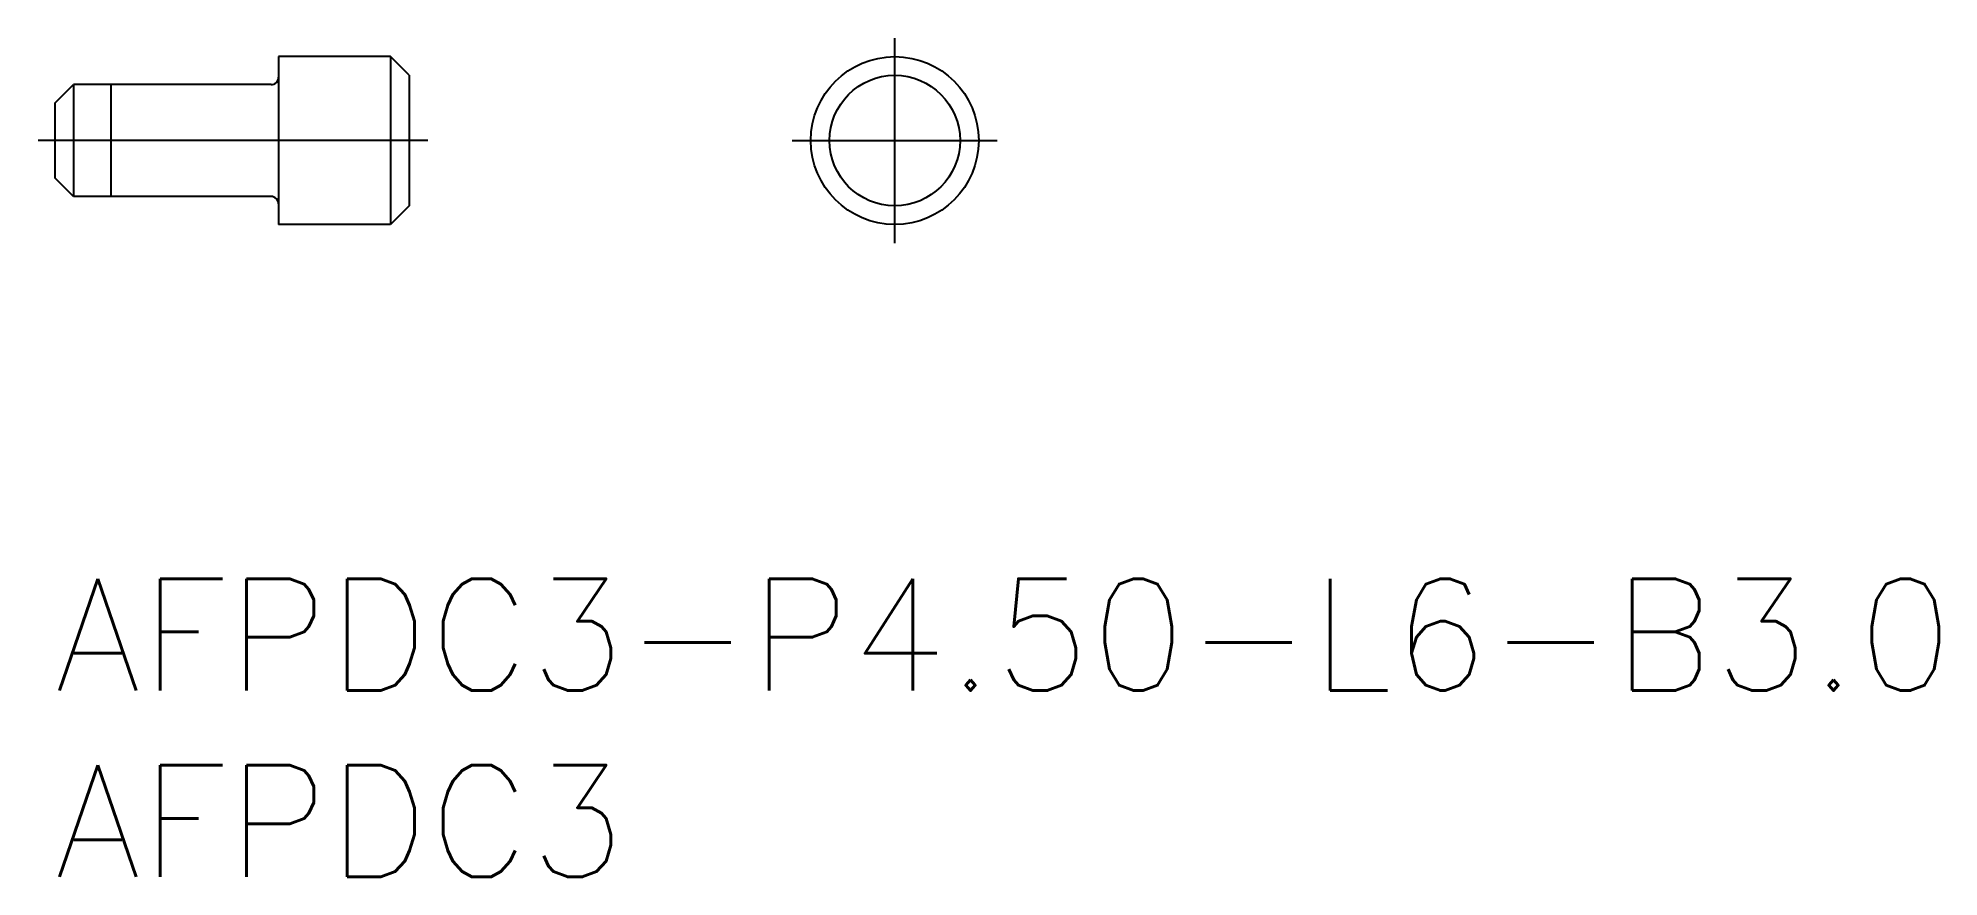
# Model space of a CAD drawing. Extents: x -0.4 to 50.5, y -8 to 14.5.
import ezdxf

# ---------------------------------------------------------------- set-up
doc = ezdxf.new("R2010")
doc.units = 0
doc.header["$LTSCALE"] = 0.5
doc.linetypes.add('CENTER', pattern=[50.8, 31.75, -6.35, 6.35, -6.35])
for name, color, linetype in [('MSM_CENTER', 1, 'CENTER'), ('MSM_CONTINUOUS', 7, 'CONTINUOUS'), ('MSM_NARROW', 5, 'CONTINUOUS'), ('MSM_PART_NUMBER', 7, 'CONTINUOUS')]:
    doc.layers.add(name, color=color, linetype=linetype)
doc.styles.get("Standard").update_dxf_attribs({"font": 'txt.shx', "height": 1, "bigfont": 'bigfont.shx'})

# ---------------------------------------------------------------- blocks, each defined once
blk = doc.blocks.new('*U15')
at = {"layer": 'MSM_PART_NUMBER'}
blk.add_text('AFPDC3-P4.50-L6-B3.0', height=3, dxfattribs=at).set_placement((0, -3))
blk = doc.blocks.new('*U16')
at = {"layer": 'MSM_PART_NUMBER'}
blk.add_text('AFPDC3', height=3, dxfattribs=at).set_placement((0, -8))

msp = doc.modelspace()

# ---------------------------------------------------------------- linework, layer by layer
at = {"layer": 'MSM_CENTER'}
for p, q in [((22.526, 9), (22.526, 14.5)), ((10, 11.75), (-0.45, 11.75)), ((19.776, 11.75), (25.276, 11.75))]:
    msp.add_line(p, q, dxfattribs=at)
at = {"layer": 'MSM_CONTINUOUS'}
for p, q in [((9, 14), (6, 14)), ((6, 14), (6, 9.5)), ((9.5, 13.5), (9, 14)), ((9, 14), (9, 9.5)), ((9.5, 13.5), (9.5, 10)), ((0, 12.75), (0.5, 13.25)), ((0, 12.75), (0, 10.75)), ((5.8, 13.25), (0.5, 13.25)), ((0.5, 13.25), (0.5, 10.25)), ((0.5, 10.25), (0, 10.75)), ((5.8, 10.25), (0.5, 10.25)), ((9.5, 10), (9, 9.5)), ((9, 9.5), (6, 9.5))]:
    msp.add_line(p, q, dxfattribs=at)
for radius in [2.25, 1.75]:
    msp.add_circle((22.526, 11.75), radius, dxfattribs=at)
for centre, start, end in [((5.8, 13.45), 270, 0), ((5.8, 10.05), 0, 90)]:
    msp.add_arc(centre, 0.2, start, end, dxfattribs=at)
at = {"layer": 'MSM_NARROW'}
msp.add_line((1.5, 13.25), (1.5, 10.25), dxfattribs=at)

# ---------------------------------------------------------------- block references
at = {"layer": 'MSM_CONTINUOUS'}
for name in ['*U15', '*U16']:
    msp.add_blockref(name, (0, 0), dxfattribs=at)

doc.saveas('drawing.dxf')
